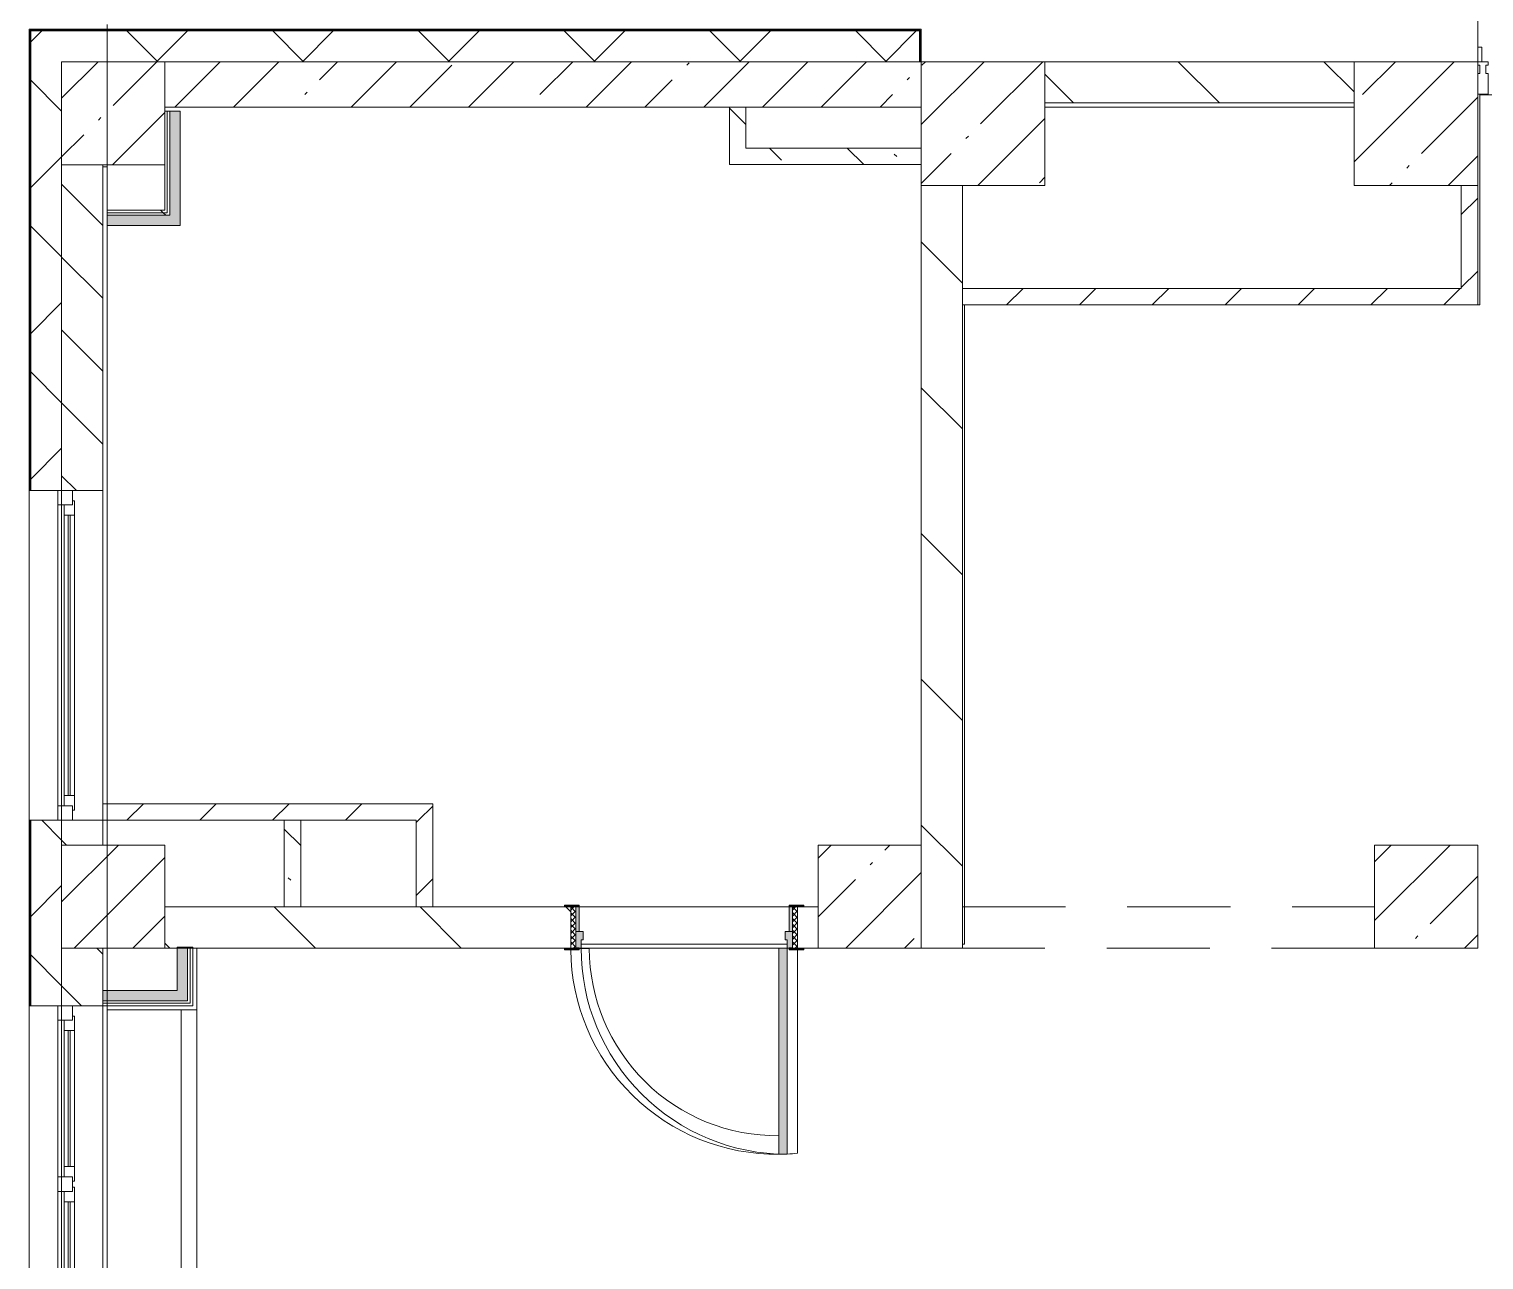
# Model space of a CAD drawing. Header units: millimetres. Extents: x 81094 to 272713, y -8553 to 29000.
# Drawn here: x 145435 to 152493, y 9388 to 15358 of the extents above; entities that cross this region are included whole.
import ezdxf

# ---------------------------------------------------------------- set-up
doc = ezdxf.new("R2010")
doc.units = ezdxf.units.MM
doc.linetypes.add('200_ШТРИХ__ш1_п0_6_', pattern=[800, 500, -300])
for name, color, linetype, lineweight in [('A-DETL-MBND-1', 7, '200_ШТРИХ__ш1_п0_6_', 9), ('A-GLAZ-3', 7, 'Continuous', 5), ('A-GLAZ-CWMG-2', 7, 'Continuous', 5), ('A-WALL', 7, 'Continuous', 9), ('A-WALL-5', 7, 'Continuous', 5), ('I-WALL-3', 7, 'Continuous', 5), ('S-COLS-1', 7, 'Continuous', 5), ('Оси', 7, 'Continuous', 9)]:
    doc.layers.add(name, color=color, linetype=linetype, lineweight=lineweight)
for name, color, linetype, lineweight, true_color in [('A-DOOR-4', 7, 'Continuous', 5, 0xe2e2e2), ('A-DOOR-5', 7, 'Continuous', 5, 0xaaaaaa), ('A-DOOR-FRAM-2', 7, 'Continuous', 5, 0xe2e2e2), ('A-DOOR-FRAM-4', 7, 'Continuous', 5, 0xaaaaaa), ('A-FLOR-1', 7, 'Continuous', 5, 0xaaaaaa), ('I-WALL-2', 7, 'Continuous', 9, 0xe7e7e7), ('I-WALL-5', 7, 'Continuous', 5, 0x787878)]:
    doc.layers.add(name, color=color, linetype=linetype, lineweight=lineweight, true_color=true_color)
pattern_1 = [(45, (145702.9, 0), (-285.123, 285.123), []), (45, (145988.04, 0), (-285.123, 285.123), [504.031, -100.806, 16.764, -84.042])]
pattern_2 = [(135, (145702.9, 0), (-353.553, -353.553), [])]
pattern_3 = [(45, (145702.9, 0), (-353.553, 353.553), []), (135, (145702.9, 0), (-353.553, -353.553), [])]
pattern_4 = [(45, (145702.92, 0), (-176.7767, 176.7767), [])]
pattern_5 = [(135, (145702.9, 0), (-377.17, -377.17), [533.4, -88.9, 17.78, -88.9]), (135, (145702.9, 376.94), (-377.17, -377.17), []), (50, (145702.9, 0), (637.645, -55.787), [66.675, -733.425]), (355, (145702.9, 0), (-123.35, 668.7), [53.34, -586.74]), (100.451, (145756.05, -4.65), (514.3, 612.908), [56.665, -623.315]), (46.184, (145702.9, 177.8), (948.776, -147.15), [100.01, -1100.137]), (96.636, (145782, 165.5), (830.91, 865.997), [85, -934.973]), (351.184, (145702.9, 177.8), (830.92, 865.99), [80.01, -880.11]), (21, (145791.8, 133.35), (530.65, -357.928), [66.675, -733.425]), (326, (145791.8, 133.35), (216.308, 644.658), [53.34, -586.74]), (71.451, (145836.04, 103.5), (746.96, 286.724), [56.665, -623.315]), (37.5, (145702.92, 0), (10.8105, 295.9426), [16.764, -562.864, 16.764, -578.866, -588.962]), (37.5, (145702.92, 0), (10.8105, 295.9426), [-1175.258, 16.764, -572.198]), (7.5, (145702.9, 0), (233.869, 350.632), [16.764, -322.834, 16.764, -549.529, -224.472]), (7.5, (145702.9, 0), (233.869, 350.632), [-905.891, 16.764, -207.708]), (327.5, (145504.67, 0), (474.568, -20.0513), [16.764, -205.486, 16.764, -676.656, -920.115]), (327.5, (145504.67, 0), (474.568, -20.0513), [-915.67, 16.764, -903.351]), (317.5, (145415.77, 0), (518.452, 88.993), [16.764, -272.161, 16.764, -443.738, -653.415]), (317.5, (145415.77, 0), (518.452, 88.993), [-749.427, 16.764, -636.65])]
pattern_6 = [(45, (145702.9, 0), (-530.33, 530.33), []), (135, (145702.9, 0), (-530.33, -530.33), [])]

# ---------------------------------------------------------------- blocks, each defined once
blk = doc.blocks.new('BSC_Колонна _Прямоугольная - 500х500-V89-2_7_3_птичка')
at = {"layer": 'S-COLS-1'}
h = blk.add_hatch(dxfattribs=at)
h.set_pattern_fill('FP_114', color=256, style=0, pattern_type=2)
h.set_pattern_definition([(45, (-140, -14950), (-285.123, 285.123), []), (45, (145.12, -14950), (-285.123, 285.123), [504.031, -100.806, 16.764, -84.042])])
h.paths.add_polyline_path([(-250, -250), (250, -250), (250, 250), (-250, 250)])
for p, q in [((250, 250), (-250, 250)), ((-250, 250), (-250, -250)), ((250, -250), (250, 250)), ((-250, -250), (250, -250))]:
    blk.add_line(p, q, dxfattribs=at)
blk = doc.blocks.new('110_Дверь_СКБ_1Ст_Внутренняя1 - Д-4к_п__1100x2100h_Артистические EI30-33310874-2_7_3_птичка')
at = {"layer": 'A-DOOR-4'}
h = blk.add_hatch(color=256, dxfattribs=at)
h.paths.add_polyline_path([(512.5, 100), (512.5, 60), (502.5, 60), (502.5, 20), (537.5, 20), (537.5, 100)])
h.paths.add_polyline_path([(-487.5, 100), (-512.5, 100), (-512.5, 20), (-477.5, 20), (-477.5, 60), (-487.5, 60)])
at = {"layer": 'A-DOOR-5'}
h = blk.add_hatch(dxfattribs=at)
h.set_pattern_fill('FP_92', color=256, style=0, pattern_type=2)
h.set_pattern_definition([(135, (1751.41, 164.685), (-14.14214, -14.14214), []), (225, (1751.41, 164.685), (14.14214, -14.14214), [])])
h.paths.add_polyline_path([(537.5, 100), (537.5, -100), (562.5, -100), (562.5, 100)])
at = {"layer": 'A-DOOR-FRAM-2'}
for points in [[(-447.5, 1100), (-487.5, 1100), (-487.5, 100), (-447.5, 100), (-447.5, 935.9)], [(-567.5, 108), (-567.5, 100), (-497.5, 100), (-497.5, 108)], [(592.5, 108), (522.5, 108), (522.5, 100), (592.5, 100)], [(-497.5, 20), (-512.5, 20), (-512.5, -100), (-497.5, -100)], [(537.5, 20), (522.5, 20), (522.5, -100), (537.5, -100)], [(-567.5, -100), (-567.5, -108), (-497.5, -108), (-497.5, -100)], [(522.5, -100), (522.5, -108), (592.5, -108), (592.5, -100)]]:
    blk.add_hatch(color=256, dxfattribs=at).paths.add_polyline_path(points)
at = {"layer": 'A-DOOR-FRAM-4'}
h = blk.add_hatch(dxfattribs=at)
h.set_pattern_fill('FP_93', color=256, style=0, pattern_type=2)
h.set_pattern_definition([(45, (-371.384, 164.685), (-14.1421, 14.1421), []), (135, (-371.384, 164.685), (-14.1421, -14.1421), [])])
h.paths.add_polyline_path([(-512.5, 100), (-537.5, 100), (-537.5, -100), (-512.5, -100)])
at = {"layer": 'A-DOOR-5'}
for p, q in [((-487.5, 1100), (-487.5, 100)), ((-447.5, 1100), (-487.5, 1100)), ((-447.5, 100), (-447.5, 1100)), ((-487.5, 100), (-447.5, 100))]:
    blk.add_line(p, q, dxfattribs=at)
blk.add_arc((-487.5, 100), 1000, 360, 90, dxfattribs=at)
at = {"layer": 'A-DOOR-FRAM-4'}
for p, q in [((-497.5, 108), (-567.5, 108)), ((-567.5, 108), (-567.5, 100)), ((-567.5, 100), (-497.5, 100)), ((-512.5, 100), (-537.5, 100)), ((-537.5, 100), (-537.5, -100)), ((-487.5, 100), (-512.5, 100)), ((-512.5, 100), (-512.5, 20)), ((-512.5, -100), (-512.5, 100)), ((-497.5, 100), (-512.5, 100)), ((-512.5, 100), (-512.5, 99)), ((-512.5, 99), (-497.5, 99)), ((-497.5, 100), (-497.5, 108)), ((-497.5, 99), (-497.5, 100)), ((-487.5, 60), (-487.5, 100)), ((512.5, 100), (512.5, 60)), ((537.5, 100), (512.5, 100)), ((592.5, 108), (522.5, 108)), ((522.5, 108), (522.5, 100)), ((537.5, 100), (522.5, 100)), ((522.5, 100), (522.5, 99)), ((522.5, 100), (592.5, 100)), ((522.5, 99), (537.5, 99)), ((537.5, 20), (537.5, 100)), ((562.5, 100), (537.5, 100)), ((537.5, 100), (537.5, -100)), ((537.5, 99), (537.5, 100)), ((562.5, -100), (562.5, 100)), ((592.5, 100), (592.5, 108)), ((-512.5, 20), (-477.5, 20)), ((-497.5, 20), (-512.5, 20)), ((-512.5, 20), (-512.5, -100)), ((-497.5, -100), (-497.5, 20)), ((-477.5, 60), (-487.5, 60)), ((-477.5, 20), (-477.5, 60)), ((512.5, 60), (502.5, 60)), ((502.5, 60), (502.5, 20)), ((502.5, 20), (537.5, 20)), ((537.5, 20), (522.5, 20)), ((522.5, 20), (522.5, -100)), ((537.5, -100), (537.5, 20)), ((-497.5, -100), (-567.5, -100)), ((-567.5, -100), (-567.5, -108)), ((-567.5, -108), (-497.5, -108)), ((-537.5, -100), (-512.5, -100)), ((-512.5, -100), (-497.5, -100)), ((-497.5, -108), (-497.5, -100)), ((522.5, -100), (537.5, -100)), ((592.5, -100), (522.5, -100)), ((522.5, -100), (522.5, -108)), ((522.5, -108), (592.5, -108)), ((537.5, -100), (562.5, -100)), ((592.5, -108), (592.5, -100))]:
    blk.add_line(p, q, dxfattribs=at)
blk = doc.blocks.new('BSC_Колонна _Прямоугольная - 500х500-22206884-2_7_3_птичка')
at = {"layer": 'S-COLS-1'}
h = blk.add_hatch(dxfattribs=at)
h.set_pattern_fill('FP_172', color=256, style=0, pattern_type=2)
h.set_pattern_definition([(45, (-6510, -11150), (-285.123, 285.123), []), (45, (-6224.88, -11150), (-285.123, 285.123), [504.031, -100.806, 16.764, -84.042])])
h.paths.add_polyline_path([(-250, -250), (250, -250), (250, 250), (-250, 250), (-250, 71)])
for p, q in [((250, 250), (-250, 250)), ((-250, 250), (-250, -250)), ((250, -250), (250, 250)), ((-250, -250), (250, -250))]:
    blk.add_line(p, q, dxfattribs=at)
blk = doc.blocks.new('BSC_Колонна _Прямоугольная - 500х500-V152-2_7_3_птичка')
at = {"layer": 'S-COLS-1'}
h = blk.add_hatch(dxfattribs=at)
h.set_pattern_fill('FP_173', color=256, style=0, pattern_type=2)
h.set_pattern_definition([(45, (-3810, -11150), (-285.123, 285.123), []), (45, (-3524.88, -11150), (-285.123, 285.123), [504.031, -100.806, 16.764, -84.042])])
h.paths.add_polyline_path([(-250, -250), (250, -250), (250, 250), (-250, 250), (-250, 71)])
for p, q in [((250, 250), (-250, 250)), ((-250, 250), (-250, -250)), ((250, -250), (250, 250)), ((-250, -250), (250, -250))]:
    blk.add_line(p, q, dxfattribs=at)
blk = doc.blocks.new('120_Окно_СКБ_1Ст - 120_Окно_СКБ_1Ст_1600х2500_h_ 2-22959204-2_7_3_птичка')
at = {"layer": 'A-GLAZ-3'}
for p, q in [((-800, -127), (-800, -57)), ((-800, -57), (-730, -57)), ((800, -57), (-800, -57)), ((-730, -57), (-730, -127)), ((730, -127), (730, -57)), ((730, -57), (800, -57)), ((800, -57), (800, -127)), ((-730, -127), (-800, -127)), ((-800, -127), (-750, -127)), ((-730, -127), (-750, -127)), ((-750, -127), (-750, -137)), ((-750, -137), (750, -137)), ((750, -137), (-750, -137)), ((730, -87), (-730, -87)), ((-730, -87), (-730, -127)), ((-680, -137), (-680, -87)), ((-680, -107), (680, -107)), ((680, -117), (-680, -117)), ((680, -137), (680, -87)), ((730, -127), (730, -87)), ((800, -127), (730, -127)), ((750, -127), (730, -127)), ((750, -127), (800, -127)), ((750, -137), (750, -127))]:
    blk.add_line(p, q, dxfattribs=at)
blk = doc.blocks.new('120_Окно_СКБ_2Ст - 120_Окно_СКБ_2Ст 2100х2500 _мал створка справа_-22445857-2_7_3_птичка')
at = {"layer": 'A-GLAZ-3'}
for p, q in [((-1050, -127), (-1050, -57)), ((-1050, -57), (-980, -57)), ((1050, -57), (-1050, -57)), ((-980, -57), (-980, -127)), ((150, -127), (150, -57)), ((150, -57), (220, -57)), ((220, -57), (220, -127)), ((980, -127), (980, -57)), ((980, -57), (1050, -57)), ((1050, -57), (1050, -127)), ((-980, -127), (-1050, -127)), ((-1050, -127), (-1000, -127)), ((-980, -127), (-1000, -127)), ((-1000, -127), (-1000, -137)), ((-1000, -137), (170, -137)), ((170, -137), (-1000, -137)), ((150, -87), (-980, -87)), ((-980, -87), (-980, -127)), ((-930, -137), (-930, -87)), ((-930, -107), (100, -107)), ((100, -117), (-930, -117)), ((100, -137), (100, -87)), ((150, -127), (150, -87)), ((220, -127), (150, -127)), ((170, -127), (150, -127)), ((170, -127), (200, -127)), ((170, -137), (170, -127)), ((220, -127), (200, -127)), ((200, -127), (200, -137)), ((200, -137), (1000, -137)), ((1000, -137), (200, -137)), ((980, -87), (220, -87)), ((220, -87), (220, -127)), ((270, -137), (270, -87)), ((270, -107), (930, -107)), ((930, -117), (270, -117)), ((930, -137), (930, -87)), ((980, -127), (980, -87)), ((1050, -127), (980, -127)), ((1000, -127), (980, -127)), ((1000, -127), (1050, -127)), ((1000, -137), (1000, -127))]:
    blk.add_line(p, q, dxfattribs=at)
blk = doc.blocks.new('BSC_Колонна _Прямоугольная - 500х500-V161-2_7_3_птичка')
at = {"layer": 'S-COLS-1'}
h = blk.add_hatch(dxfattribs=at)
h.set_pattern_fill('FP_181', color=256, style=0, pattern_type=2)
h.set_pattern_definition([(45, (-140, -11150), (-285.123, 285.123), []), (45, (145.12, -11150), (-285.123, 285.123), [504.031, -100.806, 16.764, -84.042])])
h.paths.add_polyline_path([(-250, -250), (250, -250), (250, 250), (-250, 250), (-250, 71)])
for p, q in [((250, 250), (-250, 250)), ((-250, 250), (-250, -250)), ((250, -250), (250, 250)), ((-250, -250), (250, -250))]:
    blk.add_line(p, q, dxfattribs=at)
blk = doc.blocks.new('Прямоугольный импост - Импост структурный с накладкой - 160мм-23997897-2_7_3_птичка')
at = {"layer": 'A-GLAZ-CWMG-2'}
for p, q in [((0, 140), (-50, 140)), ((-50, 140), (-50, 40)), ((0, 40), (0, 140)), ((-50, 40), (-40, 40)), ((-40, 0), (-50, 0)), ((-50, 0), (-50, -17)), ((-40, 40), (-40, 0)), ((-10, 0), (-10, 40)), ((-10, 40), (0, 40)), ((0, 0), (-10, 0)), ((0, -17), (0, 0)), ((-50, -17), (0, -17))]:
    blk.add_line(p, q, dxfattribs=at)
blk = doc.blocks.new('Зашивка приборов отопления42 - Зашивка приборов отопления-33374801-2_7_3_птичка')
at = {"layer": 'A-WALL-5'}
for p, q in [((37471.9, 23439), (35371.9, 23439)), ((37471.9, 23079), (37471.9, 23439)), ((35371.9, 23079), (37471.9, 23079)), ((37471.9, 23079), (35371.9, 23079)), ((37471.9, 23004), (37471.9, 23079)), ((35371.9, 23004), (37471.9, 23004))]:
    blk.add_line(p, q, dxfattribs=at)

msp = doc.modelspace()

# ---------------------------------------------------------------- hatches: boundary and pattern name
at = {"layer": 'A-WALL-5'}
h = msp.add_hatch(dxfattribs=at)
h.set_pattern_fill('FP_77', color=256, style=0, pattern_type=2)
h.set_pattern_definition(pattern_3)
h.paths.add_polyline_path([(145592.9, -100), (145592.9, 5220), (145442.9, 5220), (145442.9, -100)])
h.paths.add_polyline_path([(145442.9, 7320), (145592.9, 7320), (145592.9, 8520), (145442.9, 8520), (145442.9, 7750.3)])
h.paths.add_polyline_path([(145487.2, 10620), (145592.9, 10620), (145592.9, 11520), (145442.9, 11520), (145442.9, 10620)])
h.paths.add_polyline_path([(145592.9, 13120), (145592.9, 15350), (145442.9, 15350), (145442.9, 13120)])
h = msp.add_hatch(dxfattribs=at)
h.set_pattern_fill('FP_77', color=256, style=0, pattern_type=2)
h.set_pattern_definition(pattern_3)
h.paths.add_polyline_path([(149754.9, 15200), (149754.9, 15350), (145592.9, 15350), (145592.9, 15200), (149197.3, 15200)])
h = msp.add_hatch(dxfattribs=at)
h.set_pattern_fill('FP_87', color=256, style=0, pattern_type=2)
h.set_pattern_definition([(135, (145702.92, 0), (-176.7767, -176.7767), [])])
h.paths.add_polyline_path([(145792.9, 7900), (145792.9, 8520), (145592.9, 8520), (145592.9, 7900)])
h.paths.add_polyline_path([(145592.9, 10620), (145792.9, 10620), (145792.9, 10900), (145592.9, 10900), (145592.9, 10642.6)])
h.paths.add_polyline_path([(145592.9, 11400), (145792.9, 11400), (145792.9, 11520), (145592.9, 11520)])
h.paths.add_polyline_path([(145792.9, 13120), (145792.9, 14700), (145592.9, 14700), (145592.9, 13120)])
at = {"layer": 'I-WALL-2'}
for points in [[(146167.9, 14405), (146167.9, 14960), (146117.9, 14960), (146117.9, 14405)], [(146117.9, 14405), (146117.9, 14455), (145812.9, 14455), (145812.9, 14405), (146092.9, 14405)], [(146203.9, 10695), (146203.9, 10905), (146153.9, 10905), (146153.9, 10695)], [(145792.9, 10645), (146203.9, 10645), (146203.9, 10695), (145792.9, 10695)]]:
    msp.add_hatch(color=256, dxfattribs=at).paths.add_polyline_path(points)
at = {"layer": 'I-WALL-3'}
h = msp.add_hatch(dxfattribs=at)
h.set_pattern_fill('FP_85', color=256, style=0, pattern_type=2)
h.set_pattern_definition(pattern_1)
h.paths.add_polyline_path([(148269.8, 14980), (149762.9, 14980), (149762.9, 15200), (146092.9, 15200), (146092.9, 14980), (146414.7, 14980)])
h = msp.add_hatch(dxfattribs=at)
h.set_pattern_fill('FP_88', color=256, style=0, pattern_type=2)
h.set_pattern_definition(pattern_2)
h.paths.add_polyline_path([(151862.9, 15000), (151862.9, 15200), (150362.9, 15200), (150362.9, 15000), (151052.3, 15000)])
h = msp.add_hatch(dxfattribs=at)
h.set_pattern_fill('FP_88', color=256, style=0, pattern_type=2)
h.set_pattern_definition(pattern_2)
h.paths.add_polyline_path([(149962.9, 10900), (149962.9, 14600), (149762.9, 14600), (149762.9, 10900)])
h = msp.add_hatch(dxfattribs=at)
h.set_pattern_fill('FP_89', color=256, style=0, pattern_type=2)
h.set_pattern_definition(pattern_4)
h.paths.add_polyline_path([(152462.9, 14100), (152462.9, 14600), (152382.9, 14600), (152382.9, 14100)])
h = msp.add_hatch(dxfattribs=at)
h.set_pattern_fill('FP_189', color=256, style=0, pattern_type=2)
h.set_pattern_definition(pattern_6)
h.paths.add_polyline_path([(145812.9, 14467.5), (146092.9, 14467.5), (146092.9, 14480), (145812.9, 14480)])
h = msp.add_hatch(dxfattribs=at)
h.set_pattern_fill('FP_189', color=256, style=0, pattern_type=2)
h.set_pattern_definition(pattern_6)
h.paths.add_polyline_path([(145812.9, 14455), (146105.4, 14455), (146105.4, 14467.5), (145812.9, 14467.5)])
h = msp.add_hatch(dxfattribs=at)
h.set_pattern_fill('FP_89', color=256, style=0, pattern_type=2)
h.set_pattern_definition(pattern_4)
h.paths.add_polyline_path([(152462.9, 14020), (152462.9, 14100), (149962.9, 14100), (149962.9, 14020), (151979.9, 14020)])
h = msp.add_hatch(dxfattribs=at)
h.set_pattern_fill('FP_89', color=256, style=0, pattern_type=2)
h.set_pattern_definition(pattern_4)
h.paths.add_polyline_path([(147392.9, 11520), (147392.9, 11600), (145792.9, 11600), (145792.9, 11520), (147312.9, 11520)])
h = msp.add_hatch(dxfattribs=at)
h.set_pattern_fill('FP_89', color=256, style=0, pattern_type=2)
h.set_pattern_definition(pattern_4)
h.paths.add_polyline_path([(147392.9, 11100), (147392.9, 11520), (147312.9, 11520), (147312.9, 11100)])
h = msp.add_hatch(dxfattribs=at)
h.set_pattern_fill('FP_88', color=256, style=0, pattern_type=2)
h.set_pattern_definition(pattern_2)
h.paths.add_polyline_path([(146414.7, 10900), (148062.9, 10900), (148062.9, 11100), (146092.9, 11100), (146092.9, 10900)])
h.paths.add_polyline_path([(149262.9, 10900), (149262.9, 11100), (149162.9, 11100), (149162.9, 10900), (149192.9, 10900)])
at = {"layer": 'I-WALL-5'}
h = msp.add_hatch(dxfattribs=at)
h.set_pattern_fill('FP_98', color=256, style=0, pattern_type=2)
h.set_pattern_definition(pattern_5)
h.paths.add_polyline_path([(148912.9, 14700.7), (148912.9, 14980), (148832.9, 14980), (148832.9, 14700.7)])
h = msp.add_hatch(dxfattribs=at)
h.set_pattern_fill('FP_98', color=256, style=0, pattern_type=2)
h.set_pattern_definition(pattern_5)
h.paths.add_polyline_path([(148912.9, 14700.7), (149762.9, 14700.7), (149762.9, 14780.7), (148912.9, 14780.7)])
h = msp.add_hatch(dxfattribs=at)
h.set_pattern_fill('FP_98', color=256, style=0, pattern_type=2)
h.set_pattern_definition(pattern_5)
h.paths.add_polyline_path([(146752.9, 11100), (146752.9, 11520), (146672.9, 11520), (146672.9, 11100)])
at = {"layer": 'S-COLS-1'}
h = msp.add_hatch(dxfattribs=at)
h.set_pattern_fill('FP_85', color=256, style=0, pattern_type=2)
h.set_pattern_definition(pattern_1)
h.paths.add_polyline_path([(150362.9, 14600), (150362.9, 15200), (149762.9, 15200), (149762.9, 14600), (150124.8, 14600)])
h = msp.add_hatch(dxfattribs=at)
h.set_pattern_fill('FP_85', color=256, style=0, pattern_type=2)
h.set_pattern_definition(pattern_1)
h.paths.add_polyline_path([(152462.9, 14600), (152462.9, 15200), (151862.9, 15200), (151862.9, 14600), (151979.9, 14600)])

# ---------------------------------------------------------------- linework, layer by layer
at = {"layer": 'A-DETL-MBND-1'}
for p, q in [((152462.9, 15270), (152482.9, 15270)), ((152482.9, 15200), (152482.9, 15270)), ((149962.9, 11100), (151962.9, 11100)), ((151962.9, 10900), (149962.9, 10900))]:
    msp.add_line(p, q, dxfattribs=at)
at = {"layer": 'A-FLOR-1'}
for p, q in [((152462.9, 15200), (152462.9, 20770)), ((159412.9, 15040), (152472.9, 15040)), ((152472.9, 15040), (152472.9, 14020)), ((151862.9, 14980), (150362.9, 14980)), ((149972.9, 14020), (149972.9, 10920)), ((152472.9, 14020), (152462.9, 14020)), ((146247.9, 10900), (146247.9, 10600)), ((148152.9, 10899), (148102.9, 10899)), ((149112.9, 10920), (148112.9, 10920)), ((149162.9, 9905), (149162.9, 10892)), ((149972.9, 10920), (149962.9, 10920))]:
    msp.add_line(p, q, dxfattribs=at)
for radius, start, end in [(1000, 180.45922, 270.57477), (910, 180.06296, 270.62964), (1000, 272.87006, 275.73917)]:
    msp.add_arc((149062.9, 10900), radius, start, end, dxfattribs=at)
at = {"layer": 'A-WALL'}
for p, q in [((145592.9, 15358), (145439.9, 15358)), ((149757.9, 15353), (145439.9, 15353)), ((145439.9, 15353), (145439.9, 13120)), ((149754.9, 15350), (145442.9, 15350)), ((145442.9, 15350), (145442.9, 13120)), ((149754.9, 15200), (149754.9, 15350)), ((149757.9, 15200), (149757.9, 15353)), ((148912.9, 14980), (148832.9, 14980)), ((146105.4, 14467.5), (146105.4, 14960)), ((146117.9, 14455), (146117.9, 14960)), ((145592.9, 14700), (145592.9, 13120)), ((145812.9, 14467.5), (146105.4, 14467.5)), ((145812.9, 14455), (146117.9, 14455)), ((149962.9, 14100), (149962.9, 14020)), ((145439.9, 11520), (145439.9, 10620)), ((145442.9, 11520), (145442.9, 10620)), ((145592.9, 11520), (145592.9, 11400)), ((146752.9, 11520), (146672.9, 11520)), ((146672.9, 11100), (146752.9, 11100)), ((147312.9, 11100), (147392.9, 11100)), ((145592.9, 10900), (145592.9, 10620)), ((146203.9, 10905), (146203.9, 10645)), ((146216.4, 10905), (146216.4, 10632.5)), ((146203.9, 10645), (145792.9, 10645)), ((146216.4, 10632.5), (145792.9, 10632.5))]:
    msp.add_line(p, q, dxfattribs=at)
at = {"layer": 'A-WALL-5'}
for p, q in [((149762.9, 15358), (145434.9, 15358)), ((145434.9, 15358), (145434.9, 11520)), ((149762.9, 15200), (149762.9, 15358)), ((145792.9, 11600), (145792.9, 14700)), ((145434.9, 13120), (145792.9, 13120)), ((145792.9, 11520), (145434.9, 11520)), ((145434.9, 11520), (145434.9, -258)), ((145792.9, 11400), (145792.9, 11520)), ((145792.9, 10900), (145792.9, 8500)), ((145434.9, 10620), (145792.9, 10620))]:
    msp.add_line(p, q, dxfattribs=at)
at = {"layer": 'I-WALL-3'}
for p, q in [((149762.9, 15200), (146092.9, 15200)), ((149762.9, 14980), (149762.9, 15200)), ((151862.9, 15200), (150362.9, 15200)), ((150362.9, 15200), (150362.9, 15000)), ((151862.9, 15000), (151862.9, 15200)), ((146092.9, 14980), (148832.9, 14980)), ((148832.9, 14980), (148832.9, 14700.7)), ((148912.9, 14980), (149762.9, 14980)), ((148912.9, 14780.7), (148912.9, 14980)), ((150362.9, 15000), (151862.9, 15000)), ((146167.9, 14960), (146092.9, 14960)), ((146167.9, 14405), (146167.9, 14960)), ((149762.9, 14780.7), (148912.9, 14780.7)), ((149762.9, 14700.7), (149762.9, 14780.7)), ((145812.9, 14690), (145792.9, 14690)), ((145812.9, 14690), (145812.9, 11600)), ((146092.9, 14700), (146092.9, 14480)), ((148832.9, 14700.7), (149762.9, 14700.7)), ((149762.9, 14600), (149762.9, 11400)), ((149962.9, 14600), (149762.9, 14600)), ((149962.9, 14100), (149962.9, 14600)), ((152462.9, 14600), (152382.9, 14600)), ((152382.9, 14600), (152382.9, 14100)), ((152462.9, 14020), (152462.9, 14600)), ((146092.9, 14480), (145812.9, 14480)), ((145812.9, 14405), (146167.9, 14405)), ((152382.9, 14100), (149962.9, 14100)), ((149962.9, 10900), (149962.9, 14020)), ((149962.9, 14020), (152462.9, 14020)), ((145592.9, 11520), (145592.9, 13120)), ((147392.9, 11600), (145792.9, 11600)), ((145792.9, 11600), (145792.9, 11520)), ((147392.9, 11100), (147392.9, 11600)), ((145792.9, 11520), (146672.9, 11520)), ((145812.9, 11520), (145812.9, 11400)), ((146672.9, 11520), (146672.9, 11100)), ((146752.9, 11520), (147312.9, 11520)), ((146752.9, 11100), (146752.9, 11520)), ((147312.9, 11520), (147312.9, 11100)), ((146672.9, 11100), (146092.9, 11100)), ((147312.9, 11100), (146752.9, 11100)), ((148032.9, 11100), (147392.9, 11100)), ((148102.9, 11100), (149122.9, 11100)), ((149262.9, 11100), (149192.9, 11100)), ((145812.9, 10900), (145812.9, 10695)), ((146092.9, 10900), (148032.9, 10900)), ((146228.9, 10905), (146153.9, 10905)), ((146153.9, 10905), (146153.9, 10695)), ((146228.9, 10620), (146228.9, 10905)), ((149072.9, 10900), (148112.9, 10900)), ((149192.9, 10900), (149262.9, 10900)), ((149762.9, 10900), (149962.9, 10900)), ((146153.9, 10695), (145792.9, 10695)), ((145592.9, 8520), (145592.9, 10620)), ((145792.9, 10620), (146228.9, 10620)), ((145812.9, 10620), (145812.9, 8500))]:
    msp.add_line(p, q, dxfattribs=at)
at = {"layer": 'S-COLS-1'}
for p, q in [((150362.9, 15200), (149762.9, 15200)), ((149762.9, 15200), (149762.9, 14600)), ((150362.9, 15000), (150362.9, 15200)), ((152462.9, 15200), (151862.9, 15200)), ((151862.9, 15200), (151862.9, 14600)), ((152462.9, 14600), (152462.9, 15200)), ((150362.9, 14600), (150362.9, 15000)), ((149762.9, 14600), (149962.9, 14600)), ((149962.9, 14600), (150362.9, 14600)), ((151862.9, 14600), (152462.9, 14600))]:
    msp.add_line(p, q, dxfattribs=at)
at = {"layer": 'Оси'}
msp.add_line((145812.9, 5439), (145812.9, 15380), dxfattribs=at)

# ---------------------------------------------------------------- block references
at = {"layer": 'A-DOOR-5', "rotation": 180}
msp.add_blockref('110_Дверь_СКБ_1Ст_Внутренняя1 - Д-4к_п__1100x2100h_Артистические EI30-33310874-2_7_3_птичка', (148625.4, 11000), dxfattribs=at)
at = {"layer": 'A-GLAZ-3', "rotation": 89.99999999999993}
for name, p in [('120_Окно_СКБ_1Ст - 120_Окно_СКБ_1Ст_1600х2500_h_ 2-22959204-2_7_3_птичка', (145517.9, 12320)), ('120_Окно_СКБ_2Ст - 120_Окно_СКБ_2Ст 2100х2500 _мал створка справа_-22445857-2_7_3_птичка', (145517.9, 9570))]:
    msp.add_blockref(name, p, dxfattribs=at)
at = {"layer": 'A-GLAZ-CWMG-2', "rotation": 180}
msp.add_blockref('Прямоугольный импост - Импост структурный с накладкой - 160мм-23997897-2_7_3_птичка', (152462.9, 15183), dxfattribs=at)
at = {"layer": 'A-WALL-5', "rotation": 90.0000000000001}
msp.add_blockref('Зашивка приборов отопления42 - Зашивка приборов отопления-33374801-2_7_3_птичка', (169251.9, -26871.9), dxfattribs=at)
at = {"layer": 'S-COLS-1'}
for name, p in [('BSC_Колонна _Прямоугольная - 500х500-V89-2_7_3_птичка', (145842.9, 14950)), ('BSC_Колонна _Прямоугольная - 500х500-V161-2_7_3_птичка', (145842.9, 11150)), ('BSC_Колонна _Прямоугольная - 500х500-V152-2_7_3_птичка', (149512.9, 11150)), ('BSC_Колонна _Прямоугольная - 500х500-22206884-2_7_3_птичка', (152212.9, 11150))]:
    msp.add_blockref(name, p, dxfattribs=at)

doc.saveas('drawing.dxf')
